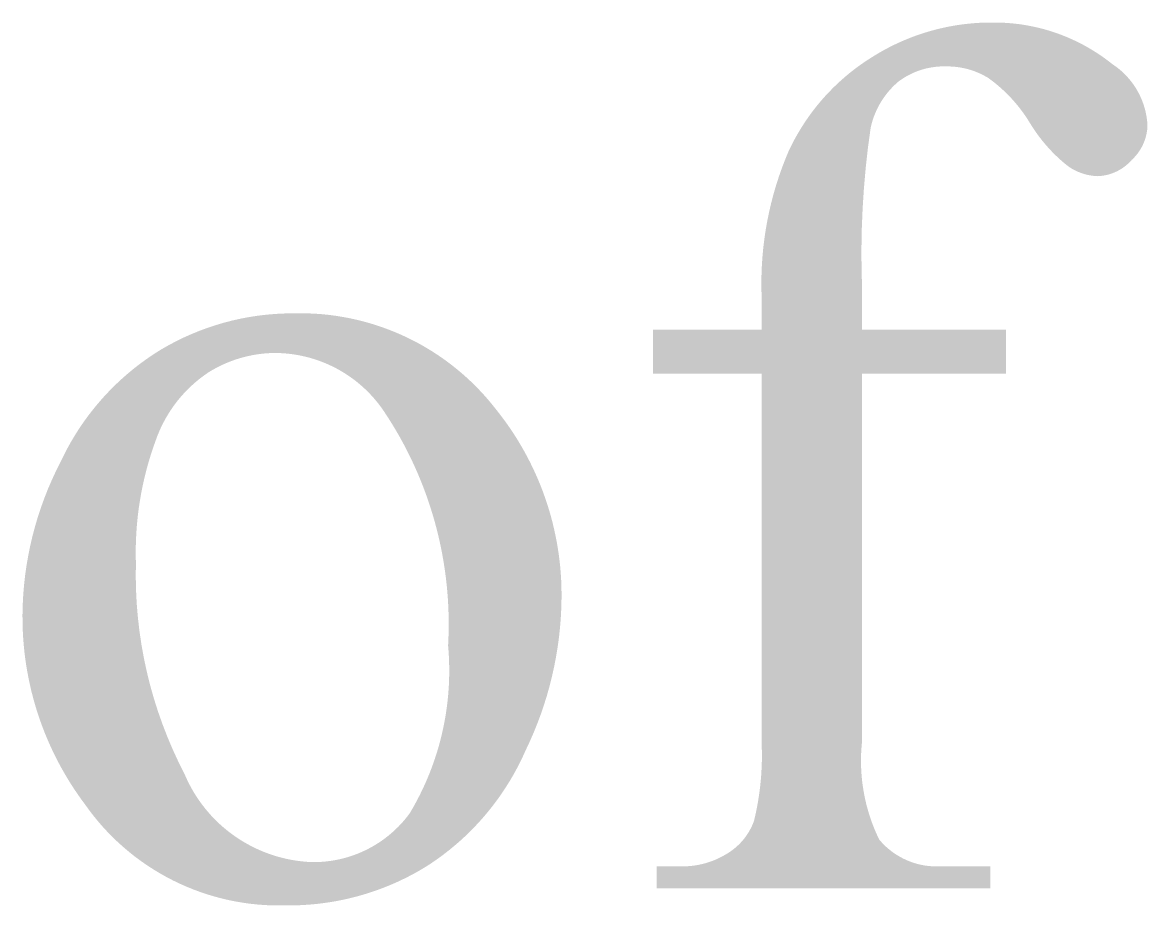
# Model space of a CAD drawing. Header units: millimetres. Extents: x 1235 to 1439, y 1033 to 1126.
# Drawn here: x 1326.934 to 1331.506, y 1052.906 to 1056.495 of the extents above; entities that cross this region are included whole.
import ezdxf

# ---------------------------------------------------------------- set-up
doc = ezdxf.new("R2010")
doc.units = ezdxf.units.MM
doc.layers.add('默认', color=18, linetype='Continuous', true_color=0x000000)

msp = doc.modelspace()

# ---------------------------------------------------------------- hatches: boundary and pattern name
at = {"layer": '默认'}
msp.add_hatch(color=256, dxfattribs=at).paths.add_polyline_path([(1329.9376, 1055.3945), (1329.9371, 1055.4311), (1329.9375, 1055.4678), (1329.9389, 1055.5046), (1329.9413, 1055.5414), (1329.9447, 1055.5781), (1329.9491, 1055.6148), (1329.9545, 1055.6514), (1329.9609, 1055.6878), (1329.9683, 1055.7241), (1329.9767, 1055.7601), (1329.986, 1055.7959), (1329.9963, 1055.8313), (1330.0075, 1055.8664), (1330.0197, 1055.9012), (1330.0327, 1055.9355), (1330.0467, 1055.9693), (1330.0534, 1055.9837), (1330.0604, 1055.9979), (1330.0677, 1056.012), (1330.0753, 1056.026), (1330.0831, 1056.0399), (1330.0912, 1056.0537), (1330.0996, 1056.0674), (1330.1082, 1056.0809), (1330.117, 1056.0943), (1330.1261, 1056.1076), (1330.1355, 1056.1207), (1330.1451, 1056.1336), (1330.1549, 1056.1464), (1330.165, 1056.159), (1330.1753, 1056.1714), (1330.1858, 1056.1836), (1330.1965, 1056.1957), (1330.2075, 1056.2075), (1330.2187, 1056.2191), (1330.23, 1056.2306), (1330.2416, 1056.2418), (1330.2533, 1056.2528), (1330.2653, 1056.2635), (1330.2774, 1056.2741), (1330.2897, 1056.2844), (1330.3021, 1056.2945), (1330.3147, 1056.3043), (1330.3275, 1056.3139), (1330.3404, 1056.3232), (1330.3535, 1056.3323), (1330.3666, 1056.3411), (1330.3938, 1056.3585), (1330.4079, 1056.367), (1330.4221, 1056.3753), (1330.4366, 1056.3834), (1330.4512, 1056.3912), (1330.4659, 1056.3988), (1330.4809, 1056.4061), (1330.496, 1056.4131), (1330.5112, 1056.4199), (1330.5266, 1056.4263), (1330.5421, 1056.4326), (1330.5577, 1056.4385), (1330.5735, 1056.4442), (1330.5893, 1056.4495), (1330.6053, 1056.4546), (1330.6214, 1056.4594), (1330.6375, 1056.4638), (1330.6537, 1056.468), (1330.67, 1056.4719), (1330.6864, 1056.4755), (1330.7028, 1056.4788), (1330.7192, 1056.4817), (1330.7357, 1056.4844), (1330.7522, 1056.4867), (1330.7687, 1056.4888), (1330.7852, 1056.4905), (1330.8018, 1056.492), (1330.8183, 1056.4931), (1330.8348, 1056.494), (1330.8513, 1056.4945), (1330.8678, 1056.4947), (1330.8842, 1056.4947), (1330.9001, 1056.4945), (1330.916, 1056.494), (1330.9319, 1056.4931), (1330.9479, 1056.4919), (1330.9639, 1056.4904), (1330.9799, 1056.4886), (1330.9959, 1056.4864), (1331.0118, 1056.4838), (1331.0278, 1056.4809), (1331.0437, 1056.4777), (1331.0595, 1056.4741), (1331.0753, 1056.4702), (1331.0911, 1056.466), (1331.1067, 1056.4614), (1331.1222, 1056.4564), (1331.1377, 1056.4512), (1331.153, 1056.4456), (1331.1682, 1056.4397), (1331.1832, 1056.4335), (1331.1981, 1056.4269), (1331.2129, 1056.4201), (1331.2275, 1056.4129), (1331.2419, 1056.4055), (1331.2561, 1056.3977), (1331.2702, 1056.3897), (1331.284, 1056.3814), (1331.2976, 1056.3728), (1331.3111, 1056.364), (1331.3243, 1056.3549), (1331.3372, 1056.3456), (1331.3499, 1056.336), (1331.3624, 1056.3262), (1331.3699, 1056.3211), (1331.3773, 1056.3158), (1331.3846, 1056.3103), (1331.3918, 1056.3045), (1331.3989, 1056.2985), (1331.4058, 1056.2923), (1331.4125, 1056.2858), (1331.4191, 1056.2791), (1331.4255, 1056.2722), (1331.4317, 1056.265), (1331.4377, 1056.2577), (1331.4435, 1056.2502), (1331.4491, 1056.2425), (1331.4544, 1056.2346), (1331.4596, 1056.2266), (1331.4644, 1056.2183), (1331.4691, 1056.21), (1331.4734, 1056.2015), (1331.4775, 1056.1929), (1331.4814, 1056.1842), (1331.485, 1056.1754), (1331.4883, 1056.1665), (1331.4913, 1056.1576), (1331.494, 1056.1486), (1331.4965, 1056.1395), (1331.4987, 1056.1304), (1331.5006, 1056.1213), (1331.5023, 1056.1122), (1331.5036, 1056.1031), (1331.5047, 1056.094), (1331.5056, 1056.0849), (1331.5061, 1056.0759), (1331.5059, 1056.0711), (1331.5056, 1056.0662), (1331.5051, 1056.0614), (1331.5046, 1056.0565), (1331.5039, 1056.0517), (1331.503, 1056.0468), (1331.5021, 1056.042), (1331.501, 1056.0371), (1331.4998, 1056.0323), (1331.4985, 1056.0275), (1331.4971, 1056.0227), (1331.4955, 1056.018), (1331.4938, 1056.0133), (1331.492, 1056.0086), (1331.4901, 1056.004), (1331.4881, 1055.9994), (1331.4859, 1055.9949), (1331.4837, 1055.9904), (1331.4813, 1055.986), (1331.4788, 1055.9816), (1331.4762, 1055.9774), (1331.4735, 1055.9732), (1331.4707, 1055.969), (1331.4678, 1055.965), (1331.4649, 1055.961), (1331.4618, 1055.9572), (1331.4586, 1055.9534), (1331.4554, 1055.9497), (1331.4521, 1055.9461), (1331.4487, 1055.9426), (1331.4452, 1055.9392), (1331.4417, 1055.9359), (1331.4385, 1055.9323), (1331.4352, 1055.9288), (1331.4318, 1055.9254), (1331.4282, 1055.922), (1331.4246, 1055.9187), (1331.4209, 1055.9155), (1331.4171, 1055.9123), (1331.4132, 1055.9093), (1331.4092, 1055.9064), (1331.4051, 1055.9035), (1331.401, 1055.9008), (1331.3967, 1055.8981), (1331.3924, 1055.8956), (1331.3881, 1055.8932), (1331.3836, 1055.8908), (1331.3791, 1055.8886), (1331.3746, 1055.8866), (1331.37, 1055.8846), (1331.3653, 1055.8828), (1331.3607, 1055.881), (1331.3559, 1055.8794), (1331.3512, 1055.878), (1331.3464, 1055.8766), (1331.3416, 1055.8754), (1331.3368, 1055.8743), (1331.3319, 1055.8734), (1331.3271, 1055.8725), (1331.3222, 1055.8718), (1331.3174, 1055.8712), (1331.3126, 1055.8708), (1331.3077, 1055.8704), (1331.3029, 1055.8702), (1331.299, 1055.8704), (1331.295, 1055.8707), (1331.291, 1055.871), (1331.287, 1055.8714), (1331.2831, 1055.8719), (1331.2791, 1055.8725), (1331.2751, 1055.8731), (1331.2712, 1055.8738), (1331.2672, 1055.8745), (1331.2632, 1055.8754), (1331.2593, 1055.8763), (1331.2554, 1055.8773), (1331.2515, 1055.8783), (1331.2476, 1055.8795), (1331.2437, 1055.8807), (1331.2399, 1055.8819), (1331.2361, 1055.8833), (1331.2323, 1055.8847), (1331.2285, 1055.8862), (1331.2247, 1055.8877), (1331.221, 1055.8893), (1331.2174, 1055.891), (1331.2137, 1055.8927), (1331.2101, 1055.8945), (1331.2065, 1055.8964), (1331.203, 1055.8983), (1331.1995, 1055.9003), (1331.1961, 1055.9024), (1331.1927, 1055.9045), (1331.1893, 1055.9066), (1331.186, 1055.9089), (1331.1828, 1055.9111), (1331.1714, 1055.9203), (1331.1602, 1055.9298), (1331.1491, 1055.9396), (1331.1383, 1055.9496), (1331.1277, 1055.9599), (1331.1174, 1055.9704), (1331.1073, 1055.9811), (1331.0974, 1055.9921), (1331.0877, 1056.0033), (1331.0784, 1056.0147), (1331.0693, 1056.0263), (1331.0604, 1056.0381), (1331.0519, 1056.0501), (1331.0436, 1056.0622), (1331.0356, 1056.0746), (1331.0279, 1056.087), (1331.0197, 1056.1002), (1331.0111, 1056.1132), (1331.0022, 1056.126), (1330.9929, 1056.1386), (1330.9834, 1056.1509), (1330.9735, 1056.1631), (1330.9633, 1056.175), (1330.9528, 1056.1866), (1330.942, 1056.198), (1330.931, 1056.209), (1330.9196, 1056.2198), (1330.9081, 1056.2303), (1330.8962, 1056.2405), (1330.8842, 1056.2504), (1330.8719, 1056.2599), (1330.8594, 1056.2692), (1330.8498, 1056.2748), (1330.84, 1056.2801), (1330.835, 1056.2827), (1330.83, 1056.2851), (1330.8249, 1056.2875), (1330.8198, 1056.2898), (1330.8146, 1056.292), (1330.8094, 1056.2941), (1330.8041, 1056.2961), (1330.7988, 1056.298), (1330.7934, 1056.2998), (1330.7881, 1056.3016), (1330.7827, 1056.3032), (1330.7772, 1056.3048), (1330.7718, 1056.3062), (1330.7663, 1056.3076), (1330.7608, 1056.3088), (1330.7553, 1056.31), (1330.7497, 1056.3111), (1330.7442, 1056.312), (1330.7386, 1056.3129), (1330.733, 1056.3137), (1330.7274, 1056.3143), (1330.7218, 1056.3149), (1330.7163, 1056.3154), (1330.7107, 1056.3157), (1330.6995, 1056.3162), (1330.6757, 1056.3164), (1330.6693, 1056.3162), (1330.663, 1056.316), (1330.6565, 1056.3156), (1330.6501, 1056.315), (1330.6437, 1056.3144), (1330.6373, 1056.3135), (1330.6309, 1056.3126), (1330.6245, 1056.3115), (1330.6182, 1056.3103), (1330.6118, 1056.309), (1330.6055, 1056.3075), (1330.5992, 1056.3059), (1330.5929, 1056.3041), (1330.5867, 1056.3022), (1330.5805, 1056.3002), (1330.5743, 1056.2981), (1330.5682, 1056.2958), (1330.5622, 1056.2934), (1330.5562, 1056.2909), (1330.5503, 1056.2882), (1330.5444, 1056.2854), (1330.5386, 1056.2825), (1330.5329, 1056.2795), (1330.5273, 1056.2764), (1330.5217, 1056.2732), (1330.5162, 1056.2699), (1330.5108, 1056.2664), (1330.5055, 1056.2629), (1330.5003, 1056.2593), (1330.4952, 1056.2555), (1330.4899, 1056.2511), (1330.4848, 1056.2465), (1330.4797, 1056.2418), (1330.4747, 1056.2369), (1330.4698, 1056.232), (1330.4649, 1056.2269), (1330.4602, 1056.2218), (1330.4556, 1056.2165), (1330.4511, 1056.2111), (1330.4466, 1056.2056), (1330.4423, 1056.2001), (1330.4381, 1056.1944), (1330.434, 1056.1886), (1330.4301, 1056.1828), (1330.4262, 1056.1769), (1330.4225, 1056.1709), (1330.4189, 1056.1648), (1330.4154, 1056.1586), (1330.4121, 1056.1524), (1330.4089, 1056.1461), (1330.4058, 1056.1398), (1330.4029, 1056.1334), (1330.4001, 1056.1269), (1330.3974, 1056.1204), (1330.3949, 1056.1139), (1330.3925, 1056.1073), (1330.3903, 1056.1007), (1330.3882, 1056.094), (1330.3862, 1056.0873), (1330.3844, 1056.0806), (1330.3827, 1056.0739), (1330.3812, 1056.0672), (1330.3701, 1055.9856), (1330.361, 1055.9036), (1330.3538, 1055.8214), (1330.3485, 1055.7391), (1330.3451, 1055.6566), (1330.3436, 1055.5742), (1330.3441, 1055.4917), (1330.3465, 1055.4093), (1330.3465, 1055.2458), (1330.9313, 1055.2458), (1330.9313, 1055.0674), (1330.3465, 1055.0674), (1330.3465, 1053.5757), (1330.3452, 1053.563), (1330.3441, 1053.5503), (1330.3432, 1053.5375), (1330.3425, 1053.5247), (1330.3421, 1053.5119), (1330.3419, 1053.499), (1330.3419, 1053.4861), (1330.3422, 1053.4732), (1330.3427, 1053.4603), (1330.3434, 1053.4474), (1330.3444, 1053.4344), (1330.3455, 1053.4215), (1330.3469, 1053.4086), (1330.3486, 1053.3957), (1330.3505, 1053.3829), (1330.3526, 1053.3701), (1330.3549, 1053.3573), (1330.3574, 1053.3446), (1330.3602, 1053.3319), (1330.3632, 1053.3192), (1330.3664, 1053.3067), (1330.3699, 1053.2942), (1330.3735, 1053.2818), (1330.3774, 1053.2694), (1330.3815, 1053.2572), (1330.3858, 1053.245), (1330.3903, 1053.233), (1330.395, 1053.221), (1330.4, 1053.2092), (1330.4051, 1053.1974), (1330.4104, 1053.1858), (1330.4159, 1053.1743), (1330.4213, 1053.1679), (1330.427, 1053.1617), (1330.4329, 1053.1555), (1330.439, 1053.1495), (1330.4453, 1053.1436), (1330.4518, 1053.1379), (1330.4585, 1053.1324), (1330.4654, 1053.127), (1330.4724, 1053.1218), (1330.4796, 1053.1169), (1330.4869, 1053.1121), (1330.4945, 1053.1075), (1330.5021, 1053.1031), (1330.5099, 1053.0989), (1330.5178, 1053.095), (1330.5258, 1053.0913), (1330.534, 1053.0878), (1330.5422, 1053.0846), (1330.5505, 1053.0816), (1330.5589, 1053.0788), (1330.5673, 1053.0763), (1330.5758, 1053.0741), (1330.5844, 1053.0721), (1330.5929, 1053.0703), (1330.6015, 1053.0688), (1330.6101, 1053.0676), (1330.6187, 1053.0666), (1330.6272, 1053.0659), (1330.6358, 1053.0654), (1330.6443, 1053.0651), (1330.6528, 1053.0651), (1330.6612, 1053.0653), (1330.8668, 1053.0653), (1330.8668, 1052.9761), (1329.5114, 1052.9761), (1329.5114, 1053.0653), (1329.613, 1053.0653), (1329.6248, 1053.0654), (1329.6366, 1053.0659), (1329.6484, 1053.0667), (1329.6602, 1053.0681), (1329.672, 1053.0698), (1329.6837, 1053.0719), (1329.6954, 1053.0745), (1329.7012, 1053.0759), (1329.7069, 1053.0774), (1329.7127, 1053.0791), (1329.7184, 1053.0808), (1329.7297, 1053.0845), (1329.7409, 1053.0887), (1329.7519, 1053.0932), (1329.7628, 1053.0981), (1329.7734, 1053.1033), (1329.7838, 1053.1089), (1329.7939, 1053.1148), (1329.8033, 1053.1205), (1329.8079, 1053.1235), (1329.8125, 1053.1267), (1329.817, 1053.1299), (1329.8215, 1053.1332), (1329.8258, 1053.1367), (1329.8302, 1053.1402), (1329.8344, 1053.1438), (1329.8386, 1053.1476), (1329.8427, 1053.1514), (1329.8467, 1053.1553), (1329.8507, 1053.1593), (1329.8545, 1053.1634), (1329.8583, 1053.1676), (1329.862, 1053.1719), (1329.8656, 1053.1762), (1329.8691, 1053.1807), (1329.8724, 1053.1851), (1329.8757, 1053.1897), (1329.8789, 1053.1943), (1329.882, 1053.199), (1329.885, 1053.2038), (1329.8878, 1053.2086), (1329.8906, 1053.2135), (1329.8932, 1053.2184), (1329.8957, 1053.2233), (1329.8982, 1053.2283), (1329.9005, 1053.2334), (1329.9026, 1053.2384), (1329.9047, 1053.2435), (1329.9067, 1053.2486), (1329.9114, 1053.2686), (1329.9158, 1053.2887), (1329.9198, 1053.3089), (1329.9234, 1053.3292), (1329.9267, 1053.3496), (1329.9296, 1053.37), (1329.9321, 1053.3905), (1329.9342, 1053.411), (1329.936, 1053.4316), (1329.9373, 1053.4522), (1329.9383, 1053.4728), (1329.939, 1053.4934), (1329.9392, 1053.514), (1329.939, 1053.5346), (1329.9385, 1053.5552), (1329.9376, 1053.5757), (1329.9376, 1055.0674), (1329.4966, 1055.0674), (1329.4966, 1055.2458), (1329.9376, 1055.2458)], flags=0)
h = msp.add_hatch(color=256, dxfattribs=at)
h.paths.add_polyline_path([(1328.0321, 1055.3127), (1328.0608, 1055.3132), (1328.0897, 1055.3128), (1328.1188, 1055.3116), (1328.1479, 1055.3096), (1328.1772, 1055.3067), (1328.2065, 1055.3029), (1328.2358, 1055.2982), (1328.265, 1055.2927), (1328.2942, 1055.2862), (1328.3233, 1055.2789), (1328.3522, 1055.2707), (1328.3809, 1055.2616), (1328.4094, 1055.2516), (1328.4376, 1055.2408), (1328.4655, 1055.2291), (1328.4931, 1055.2166), (1328.5202, 1055.2032), (1328.547, 1055.1891), (1328.5732, 1055.1741), (1328.599, 1055.1584), (1328.6243, 1055.142), (1328.649, 1055.1248), (1328.6731, 1055.107), (1328.6966, 1055.0885), (1328.7194, 1055.0694), (1328.7416, 1055.0498), (1328.7631, 1055.0295), (1328.7839, 1055.0087), (1328.804, 1054.9875), (1328.8233, 1054.9658), (1328.8419, 1054.9437), (1328.8598, 1054.9212), (1328.8755, 1054.9012), (1328.8908, 1054.8808), (1328.9058, 1054.86), (1328.9204, 1054.8389), (1328.9345, 1054.8173), (1328.9482, 1054.7955), (1328.9615, 1054.7732), (1328.9743, 1054.7507), (1328.9867, 1054.7278), (1328.9985, 1054.7047), (1329.0099, 1054.6812), (1329.0208, 1054.6575), (1329.0312, 1054.6335), (1329.0411, 1054.6093), (1329.0504, 1054.5849), (1329.0592, 1054.5602), (1329.0675, 1054.5354), (1329.0752, 1054.5104), (1329.0824, 1054.4853), (1329.089, 1054.46), (1329.095, 1054.4346), (1329.1005, 1054.4091), (1329.1055, 1054.3836), (1329.1099, 1054.3579), (1329.1137, 1054.3323), (1329.117, 1054.3066), (1329.1197, 1054.2809), (1329.1218, 1054.2553), (1329.1234, 1054.2296), (1329.1244, 1054.204), (1329.1249, 1054.1785), (1329.1249, 1054.1531), (1329.1239, 1054.1134), (1329.1218, 1054.0737), (1329.1186, 1054.0339), (1329.1143, 1053.9942), (1329.1089, 1053.9545), (1329.1023, 1053.915), (1329.0947, 1053.8756), (1329.086, 1053.8365), (1329.0762, 1053.7976), (1329.0654, 1053.759), (1329.0534, 1053.7207), (1329.0405, 1053.6828), (1329.0265, 1053.6454), (1329.0115, 1053.6084), (1328.9956, 1053.572), (1328.9787, 1053.5361), (1328.9708, 1053.5184), (1328.9625, 1053.5008), (1328.9539, 1053.4833), (1328.9449, 1053.466), (1328.9356, 1053.4488), (1328.926, 1053.4317), (1328.916, 1053.4148), (1328.9057, 1053.398), (1328.8951, 1053.3814), (1328.8842, 1053.365), (1328.873, 1053.3488), (1328.8614, 1053.3328), (1328.8496, 1053.3169), (1328.8375, 1053.3013), (1328.825, 1053.286), (1328.8123, 1053.2708), (1328.7993, 1053.2559), (1328.786, 1053.2412), (1328.7725, 1053.2268), (1328.7587, 1053.2126), (1328.7447, 1053.1988), (1328.7304, 1053.1851), (1328.7159, 1053.1718), (1328.7011, 1053.1588), (1328.6861, 1053.146), (1328.671, 1053.1335), (1328.6556, 1053.1214), (1328.64, 1053.1095), (1328.6243, 1053.098), (1328.6084, 1053.0868), (1328.5923, 1053.0759), (1328.576, 1053.0653), (1328.5441, 1053.0463), (1328.5278, 1053.0372), (1328.5114, 1053.0284), (1328.4947, 1053.0199), (1328.4779, 1053.0116), (1328.461, 1053.0036), (1328.4438, 1052.996), (1328.4265, 1052.9886), (1328.4091, 1052.9815), (1328.3915, 1052.9747), (1328.3738, 1052.9682), (1328.3559, 1052.962), (1328.338, 1052.9562), (1328.3199, 1052.9506), (1328.3017, 1052.9454), (1328.2835, 1052.9405), (1328.2651, 1052.936), (1328.2467, 1052.9317), (1328.2283, 1052.9278), (1328.2097, 1052.9242), (1328.1912, 1052.921), (1328.1726, 1052.9181), (1328.1539, 1052.9155), (1328.1353, 1052.9132), (1328.1166, 1052.9113), (1328.0979, 1052.9097), (1328.0793, 1052.9085), (1328.0606, 1052.9075), (1328.042, 1052.9069), (1327.9763, 1052.9063), (1327.9475, 1052.9067), (1327.9185, 1052.9081), (1327.8894, 1052.9103), (1327.8602, 1052.9134), (1327.831, 1052.9174), (1327.8018, 1052.9224), (1327.7726, 1052.9282), (1327.7435, 1052.935), (1327.7145, 1052.9428), (1327.6857, 1052.9514), (1327.6571, 1052.961), (1327.6288, 1052.9715), (1327.6007, 1052.9829), (1327.573, 1052.9952), (1327.5457, 1053.0083), (1327.5189, 1053.0224), (1327.4925, 1053.0372), (1327.4666, 1053.0529), (1327.4412, 1053.0693), (1327.4164, 1053.0865), (1327.3922, 1053.1044), (1327.3687, 1053.123), (1327.3459, 1053.1423), (1327.3237, 1053.1621), (1327.3022, 1053.1826), (1327.2815, 1053.2036), (1327.2616, 1053.2251), (1327.2424, 1053.2471), (1327.224, 1053.2696), (1327.2064, 1053.2924), (1327.1897, 1053.3155), (1327.1745, 1053.336), (1327.1598, 1053.3569), (1327.1454, 1053.3781), (1327.1314, 1053.3997), (1327.1178, 1053.4216), (1327.1047, 1053.4438), (1327.0919, 1053.4664), (1327.0796, 1053.4892), (1327.0678, 1053.5123), (1327.0564, 1053.5357), (1327.0455, 1053.5594), (1327.0351, 1053.5833), (1327.0251, 1053.6074), (1327.0157, 1053.6318), (1327.0067, 1053.6563), (1326.9983, 1053.681), (1326.9903, 1053.7059), (1326.9829, 1053.731), (1326.976, 1053.7562), (1326.9696, 1053.7815), (1326.9638, 1053.8069), (1326.9585, 1053.8324), (1326.9537, 1053.858), (1326.9494, 1053.8836), (1326.9457, 1053.9093), (1326.9425, 1053.935), (1326.9399, 1053.9606), (1326.9377, 1053.9863), (1326.9361, 1054.012), (1326.935, 1054.0376), (1326.9345, 1054.0632), (1326.9344, 1054.0886), (1326.9354, 1054.1287), (1326.9375, 1054.1688), (1326.9408, 1054.2089), (1326.9453, 1054.249), (1326.951, 1054.2891), (1326.9579, 1054.329), (1326.966, 1054.3687), (1326.9752, 1054.4082), (1326.9856, 1054.4473), (1326.9971, 1054.4862), (1327.0098, 1054.5246), (1327.0236, 1054.5626), (1327.0384, 1054.6002), (1327.0544, 1054.6371), (1327.0713, 1054.6736), (1327.0893, 1054.7093), (1327.0976, 1054.7266), (1327.1061, 1054.7438), (1327.115, 1054.7608), (1327.1243, 1054.7777), (1327.1338, 1054.7945), (1327.1437, 1054.8111), (1327.1539, 1054.8276), (1327.1644, 1054.8439), (1327.1753, 1054.8601), (1327.1864, 1054.876), (1327.1979, 1054.8918), (1327.2096, 1054.9073), (1327.2216, 1054.9227), (1327.234, 1054.9378), (1327.2466, 1054.9527), (1327.2594, 1054.9674), (1327.2726, 1054.9819), (1327.286, 1054.996), (1327.2997, 1055.01), (1327.3136, 1055.0237), (1327.3277, 1055.0371), (1327.3421, 1055.0502), (1327.3567, 1055.063), (1327.3716, 1055.0756), (1327.3866, 1055.0879), (1327.4018, 1055.0999), (1327.4173, 1055.1115), (1327.4329, 1055.1229), (1327.4486, 1055.134), (1327.4646, 1055.1447), (1327.4807, 1055.1552), (1327.4969, 1055.1653), (1327.5271, 1055.1826), (1327.5579, 1055.1989), (1327.5894, 1055.2143), (1327.6215, 1055.2286), (1327.6541, 1055.2419), (1327.6872, 1055.2541), (1327.7207, 1055.2652), (1327.7546, 1055.2752), (1327.7888, 1055.284), (1327.8233, 1055.2916), (1327.8579, 1055.2981), (1327.8927, 1055.3034), (1327.9276, 1055.3075), (1327.9625, 1055.3104), (1327.9974, 1055.3121)], flags=0)
h.paths.add_polyline_path([(1327.9553, 1055.1517), (1327.9381, 1055.1511), (1327.9208, 1055.1499), (1327.9036, 1055.1481), (1327.8863, 1055.1458), (1327.8691, 1055.1428), (1327.852, 1055.1393), (1327.835, 1055.1352), (1327.8181, 1055.1305), (1327.8014, 1055.1253), (1327.7849, 1055.1195), (1327.7686, 1055.1131), (1327.7526, 1055.1062), (1327.7368, 1055.0988), (1327.7213, 1055.0909), (1327.7062, 1055.0825), (1327.6914, 1055.0736), (1327.6824, 1055.0675), (1327.6735, 1055.0612), (1327.6647, 1055.0548), (1327.6559, 1055.0481), (1327.6473, 1055.0412), (1327.6389, 1055.0342), (1327.6305, 1055.0269), (1327.6223, 1055.0195), (1327.6142, 1055.0119), (1327.6063, 1055.0042), (1327.5985, 1054.9962), (1327.5908, 1054.9881), (1327.5834, 1054.9799), (1327.576, 1054.9715), (1327.5689, 1054.9629), (1327.5619, 1054.9542), (1327.5552, 1054.9453), (1327.5486, 1054.9363), (1327.5421, 1054.9272), (1327.5359, 1054.918), (1327.5299, 1054.9086), (1327.5241, 1054.8992), (1327.5184, 1054.8896), (1327.513, 1054.8799), (1327.5078, 1054.8701), (1327.5027, 1054.8603), (1327.4979, 1054.8504), (1327.4933, 1054.8404), (1327.489, 1054.8303), (1327.4848, 1054.8202), (1327.4808, 1054.81), (1327.4771, 1054.7998), (1327.4664, 1054.7698), (1327.4563, 1054.7394), (1327.447, 1054.7088), (1327.4384, 1054.6779), (1327.4306, 1054.6468), (1327.4235, 1054.6155), (1327.4172, 1054.5839), (1327.4117, 1054.5523), (1327.4069, 1054.5205), (1327.4029, 1054.4886), (1327.3997, 1054.4566), (1327.3973, 1054.4246), (1327.3956, 1054.3926), (1327.3947, 1054.3606), (1327.3946, 1054.3287), (1327.3953, 1054.2968), (1327.3947, 1054.2419), (1327.3959, 1054.1867), (1327.3987, 1054.1315), (1327.4034, 1054.0763), (1327.4098, 1054.0211), (1327.4179, 1053.9661), (1327.4278, 1053.9113), (1327.4395, 1053.8568), (1327.4528, 1053.8027), (1327.4679, 1053.7491), (1327.4847, 1053.6961), (1327.5031, 1053.6437), (1327.5231, 1053.592), (1327.5446, 1053.5411), (1327.5677, 1053.491), (1327.5923, 1053.4419), (1327.6003, 1053.4238), (1327.609, 1053.4057), (1327.6183, 1053.3878), (1327.6284, 1053.3702), (1327.6337, 1053.3614), (1327.6391, 1053.3527), (1327.6447, 1053.344), (1327.6505, 1053.3355), (1327.6565, 1053.327), (1327.6627, 1053.3186), (1327.669, 1053.3103), (1327.6754, 1053.302), (1327.6821, 1053.2939), (1327.6889, 1053.2859), (1327.6958, 1053.2779), (1327.7029, 1053.2701), (1327.7102, 1053.2624), (1327.7176, 1053.2548), (1327.7252, 1053.2474), (1327.7329, 1053.24), (1327.7407, 1053.2328), (1327.7487, 1053.2258), (1327.7569, 1053.2189), (1327.7651, 1053.2121), (1327.7735, 1053.2054), (1327.782, 1053.199), (1327.7907, 1053.1926), (1327.7994, 1053.1864), (1327.8083, 1053.1804), (1327.8172, 1053.1746), (1327.8263, 1053.1689), (1327.8355, 1053.1634), (1327.8447, 1053.1581), (1327.8541, 1053.1529), (1327.8635, 1053.1479), (1327.873, 1053.1431), (1327.8826, 1053.1384), (1327.8922, 1053.134), (1327.9019, 1053.1297), (1327.9117, 1053.1256), (1327.9215, 1053.1217), (1327.9314, 1053.118), (1327.9413, 1053.1145), (1327.9513, 1053.1111), (1327.9612, 1053.108), (1327.9712, 1053.105), (1327.9813, 1053.1022), (1327.9913, 1053.0996), (1328.0014, 1053.0972), (1328.0114, 1053.095), (1328.0215, 1053.0929), (1328.0316, 1053.0911), (1328.0517, 1053.0879), (1328.0717, 1053.0854), (1328.0916, 1053.0837), (1328.1114, 1053.0826), (1328.1253, 1053.0827), (1328.1393, 1053.0831), (1328.1534, 1053.0839), (1328.1675, 1053.0852), (1328.1816, 1053.0869), (1328.1958, 1053.089), (1328.2099, 1053.0915), (1328.224, 1053.0945), (1328.2381, 1053.0979), (1328.2521, 1053.1017), (1328.266, 1053.106), (1328.2798, 1053.1107), (1328.2935, 1053.1158), (1328.3071, 1053.1213), (1328.3205, 1053.1273), (1328.3337, 1053.1337), (1328.3467, 1053.1404), (1328.3595, 1053.1476), (1328.3721, 1053.1551), (1328.3844, 1053.163), (1328.3965, 1053.1712), (1328.4082, 1053.1798), (1328.4197, 1053.1887), (1328.4309, 1053.1979), (1328.4417, 1053.2074), (1328.4522, 1053.2172), (1328.4624, 1053.2273), (1328.4722, 1053.2376), (1328.4817, 1053.2481), (1328.4908, 1053.2588), (1328.4995, 1053.2698), (1328.5079, 1053.2809), (1328.519, 1053.2997), (1328.5297, 1053.3189), (1328.5401, 1053.3382), (1328.5501, 1053.3579), (1328.5598, 1053.3778), (1328.5691, 1053.3979), (1328.578, 1053.4182), (1328.5866, 1053.4387), (1328.5947, 1053.4595), (1328.6024, 1053.4804), (1328.6098, 1053.5015), (1328.6167, 1053.5227), (1328.6232, 1053.5442), (1328.6293, 1053.5657), (1328.6349, 1053.5874), (1328.6401, 1053.6091), (1328.6449, 1053.631), (1328.6493, 1053.653), (1328.6532, 1053.675), (1328.6566, 1053.6971), (1328.6597, 1053.7193), (1328.6623, 1053.7415), (1328.6644, 1053.7637), (1328.6661, 1053.7859), (1328.6674, 1053.8081), (1328.6682, 1053.8303), (1328.6686, 1053.8524), (1328.6685, 1053.8745), (1328.668, 1053.8966), (1328.6671, 1053.9186), (1328.6658, 1053.9405), (1328.664, 1053.9623), (1328.6654, 1053.9931), (1328.6662, 1054.0241), (1328.6664, 1054.0551), (1328.666, 1054.0863), (1328.665, 1054.1175), (1328.6633, 1054.1487), (1328.661, 1054.18), (1328.658, 1054.2112), (1328.6544, 1054.2425), (1328.6502, 1054.2737), (1328.6453, 1054.3049), (1328.6398, 1054.336), (1328.6337, 1054.367), (1328.6269, 1054.3979), (1328.6195, 1054.4286), (1328.6115, 1054.4592), (1328.6028, 1054.4897), (1328.5935, 1054.5199), (1328.5836, 1054.5499), (1328.5732, 1054.5798), (1328.5621, 1054.6093), (1328.5504, 1054.6386), (1328.5382, 1054.6677), (1328.5254, 1054.6964), (1328.512, 1054.7248), (1328.4981, 1054.7529), (1328.4836, 1054.7807), (1328.4687, 1054.8081), (1328.4532, 1054.8351), (1328.4372, 1054.8617), (1328.4207, 1054.888), (1328.4038, 1054.9138), (1328.3948, 1054.9269), (1328.3853, 1054.9398), (1328.3753, 1054.9525), (1328.3649, 1054.965), (1328.3541, 1054.9772), (1328.3428, 1054.9891), (1328.3311, 1055.0008), (1328.3191, 1055.0121), (1328.3066, 1055.0231), (1328.2937, 1055.0338), (1328.2805, 1055.0441), (1328.2669, 1055.0539), (1328.253, 1055.0634), (1328.2388, 1055.0724), (1328.2243, 1055.081), (1328.2095, 1055.0892), (1328.1945, 1055.0968), (1328.1792, 1055.104), (1328.1638, 1055.1107), (1328.1482, 1055.1169), (1328.1324, 1055.1226), (1328.1164, 1055.1278), (1328.1004, 1055.1325), (1328.0843, 1055.1366), (1328.0681, 1055.1403), (1328.0519, 1055.1434), (1328.0357, 1055.146), (1328.0195, 1055.1481), (1328.0034, 1055.1498), (1327.9873, 1055.1509), (1327.9713, 1055.1515)], flags=0)

doc.saveas('drawing.dxf')
